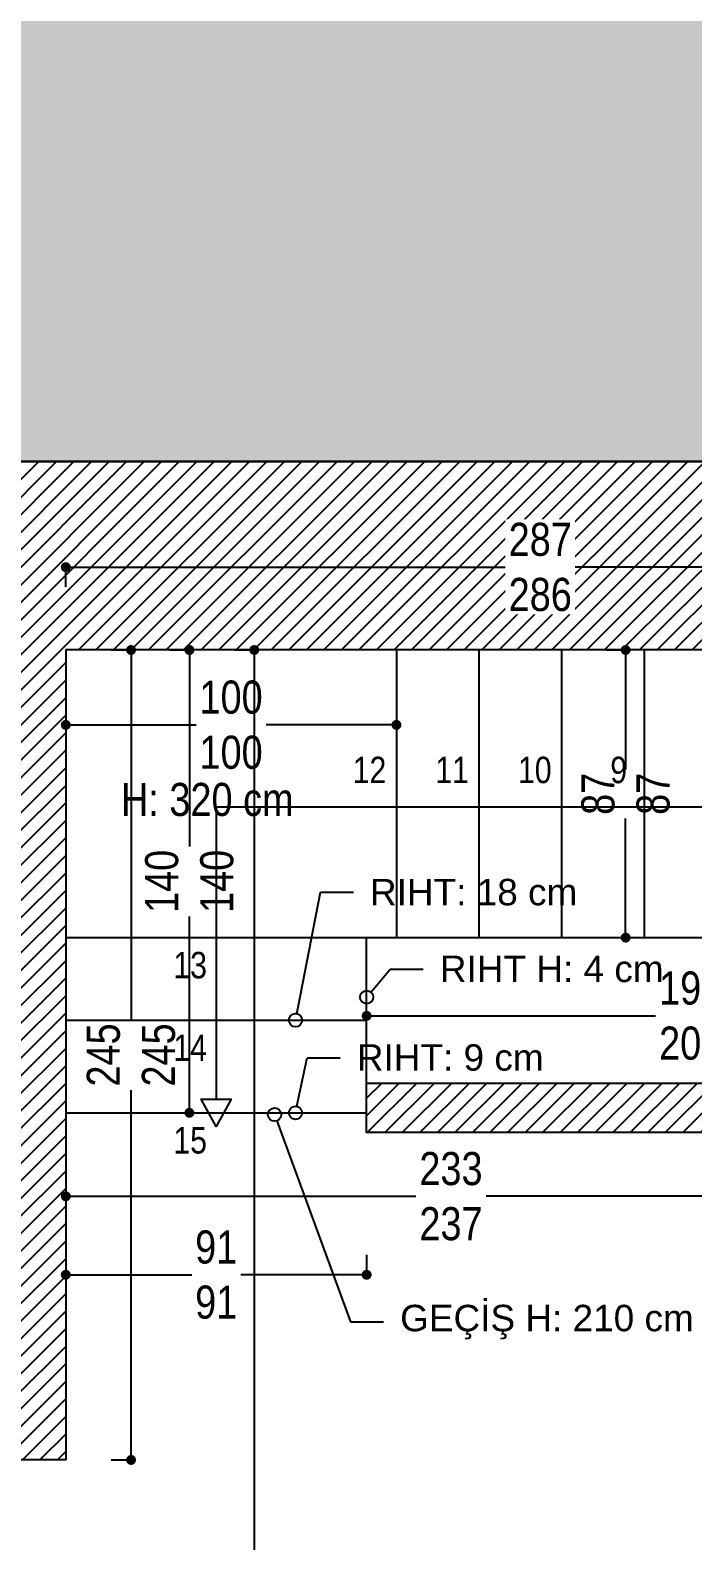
# Model space of a CAD drawing. Header units: millimetres. Extents: x 863 to 22635, y -482 to 12118.
# Drawn here: x 16458.3 to 16658.7, y 10237.2 to 10694.1 of the extents above; entities that cross this region are included whole.
import ezdxf
from ezdxf import colors
from ezdxf.entities.mleader import LeaderData, LeaderLine
from ezdxf.math import Vec2, Vec3

# ---------------------------------------------------------------- set-up
doc = ezdxf.new("R2010")
doc.units = ezdxf.units.MM
doc.header["$PDMODE"] = 35
for name, color, linetype in [('DIM_0G', 20, 'Continuous'), ('Existing WALL HATCH_0G', 251, 'Continuous'), ('Existing WALL_0G', 65, 'Continuous'), ('HATCH_0G', 251, 'Continuous'), ('STAIR_0G', 181, 'Continuous'), ('SYMBOL_0G', 32, 'Continuous')]:
    doc.layers.add(name, color=color, linetype=linetype)
doc.styles.add('0G_50', font='ARIALN.TTF', dxfattribs={"height": 50})
doc.styles.add('OZGU', font='ARIALN.TTF')
doc.styles.get("Standard").update_dxf_attribs({"font": 'arial.ttf'})
doc.dimstyles.new('0G_1_50_ORTA', dxfattribs={"dimtxt": 10, "dimasz": 3, "dimexe": 1, "dimexo": 4, "dimgap": 1, "dimtad": 0, "dimdec": 1, "dimzin": 9, "dimtxsty": 'OZGU', "dimblk": 'DOT', "dimcen": 2, "dimclrd": 256, "dimclre": 256, "dimclrt": 256, "dimadec": 1, "dimazin": 2, "dimtfac": 1, "dimtdec": 1, "dimtix": 1, "dimtmove": 2, "dimatfit": 3, "dimldrblk": 'ARCHTICK', "dimfxl": 6, "dimfxlon": 1, "dimtfill": 1, "dimarcsym": 0})

# ---------------------------------------------------------------- blocks, each defined once
blk = doc.blocks.new('_Dot')
at = {"color": 0, "linetype": 'ByBlock', "lineweight": -2}
blk.add_line((-0.5, 0), (-1, 0), dxfattribs=at)
at = {"color": 0, "linetype": 'ByBlock', "const_width": 0.5}
blk.add_lwpolyline([(-0.25, 0, 1), (0.25, 0, 1)], format="xyb", close=True, dxfattribs=at)
blk = doc.blocks.new('*D670')
at = {"layer": 'Defpoints', "color": 0, "transparency": 16777216}
for p in [(16756.04, 10396.01), (16560.04, 10383.64), (16756.04, 10375.66)]:
    blk.add_point(p, dxfattribs=at)
at = {"layer": 'DIM_0G', "lineweight": -2, "transparency": 16777216}
for p, q in [((16560.04, 10390.01), (16560.04, 10397.01)), ((16563.04, 10396.01), (16647.92, 10396.01)), ((16753.04, 10396.01), (16668.15, 10396.01)), ((16756.04, 10390.01), (16756.04, 10397.01))]:
    blk.add_line(p, q, dxfattribs=at)
at = {"layer": 'DIM_0G', "lineweight": -2, "transparency": 16777216, "xscale": 3, "yscale": 3, "zscale": 3, "rotation": 180}
blk.add_blockref('_Dot', (16560.04, 10396.01), dxfattribs=at)
at = {"layer": 'DIM_0G', "lineweight": -2, "transparency": 16777216, "xscale": 3, "yscale": 3, "zscale": 3}
blk.add_blockref('_Dot', (16756.04, 10396.01), dxfattribs=at)
at = {"layer": 'DIM_0G', "transparency": 16777216, "insert": (16658.04, 10396.01), "char_height": 10, "attachment_point": 5, "style": 'OZGU', "bg_fill": 3, "box_fill_scale": 1.1, "bg_fill_color": 256, "bg_fill_true_color": 13158600, "bg_fill_transparency": 0}
blk.add_mtext('196\\P{\\C2;200}', dxfattribs=at)
blk = doc.blocks.new('_ArchTick')
at = {"color": 0, "linetype": 'ByBlock', "const_width": 0.15}
blk.add_lwpolyline([(-0.5, -0.5), (0.5, 0.5)], dxfattribs=at)
blk = doc.blocks.new('*D672')
at = {"layer": 'Defpoints', "color": 0, "transparency": 16777216}
for p in [(16702.04, 10375.66), (16469.04, 10366.66), (16702.04, 10341.4)]:
    blk.add_point(p, dxfattribs=at)
at = {"layer": 'DIM_0G', "lineweight": -2, "transparency": 16777216}
for p, q in [((16469.04, 10347.4), (16469.04, 10340.4)), ((16702.04, 10347.4), (16702.04, 10340.4)), ((16472.04, 10341.4), (16575.41, 10341.4)), ((16699.04, 10341.4), (16595.66, 10341.4))]:
    blk.add_line(p, q, dxfattribs=at)
at = {"layer": 'DIM_0G', "lineweight": -2, "transparency": 16777216, "xscale": 3, "yscale": 3, "zscale": 3, "rotation": 180}
blk.add_blockref('_Dot', (16469.04, 10341.4), dxfattribs=at)
at = {"layer": 'DIM_0G', "lineweight": -2, "transparency": 16777216, "xscale": 3, "yscale": 3, "zscale": 3}
blk.add_blockref('_Dot', (16702.04, 10341.4), dxfattribs=at)
at = {"layer": 'DIM_0G', "transparency": 16777216, "insert": (16585.54, 10341.4), "char_height": 10, "attachment_point": 5, "style": 'OZGU', "bg_fill": 3, "box_fill_scale": 1.1, "bg_fill_color": 256, "bg_fill_true_color": 13158600, "bg_fill_transparency": 0}
blk.add_mtext('233\\P237', dxfattribs=at)
blk = doc.blocks.new('*D673')
at = {"layer": 'Defpoints', "color": 0, "transparency": 16777216}
for p in [(16469.04, 10506.66), (16569.04, 10506.66), (16569.04, 10484)]:
    blk.add_point(p, dxfattribs=at)
at = {"layer": 'DIM_0G', "lineweight": -2, "transparency": 16777216}
for p, q in [((16469.04, 10490), (16469.04, 10483)), ((16569.04, 10490), (16569.04, 10483)), ((16472.04, 10484), (16509.38, 10484)), ((16566.04, 10484), (16528.7, 10484))]:
    blk.add_line(p, q, dxfattribs=at)
at = {"layer": 'DIM_0G', "lineweight": -2, "transparency": 16777216, "xscale": 3, "yscale": 3, "zscale": 3, "rotation": 180}
blk.add_blockref('_Dot', (16469.04, 10484), dxfattribs=at)
at = {"layer": 'DIM_0G', "lineweight": -2, "transparency": 16777216, "xscale": 3, "yscale": 3, "zscale": 3}
blk.add_blockref('_Dot', (16569.04, 10484), dxfattribs=at)
at = {"layer": 'DIM_0G', "transparency": 16777216, "insert": (16519.04, 10484), "char_height": 10, "attachment_point": 5, "style": 'OZGU', "bg_fill": 3, "box_fill_scale": 1.1, "bg_fill_color": 256, "bg_fill_true_color": 13158600, "bg_fill_transparency": 0}
blk.add_mtext('100\\P100', dxfattribs=at)
blk = doc.blocks.new('*D674')
at = {"layer": 'Defpoints', "color": 0, "transparency": 16777216}
for p in [(16469.04, 10366.66), (16560.04, 10360.66), (16560.04, 10317.67)]:
    blk.add_point(p, dxfattribs=at)
at = {"layer": 'DIM_0G', "lineweight": -2, "transparency": 16777216}
for p, q in [((16469.04, 10323.67), (16469.04, 10316.67)), ((16560.04, 10323.67), (16560.04, 10316.67)), ((16472.04, 10317.67), (16508.45, 10317.67)), ((16557.04, 10317.67), (16520.62, 10317.67))]:
    blk.add_line(p, q, dxfattribs=at)
at = {"layer": 'DIM_0G', "lineweight": -2, "transparency": 16777216, "xscale": 3, "yscale": 3, "zscale": 3, "rotation": 180}
blk.add_blockref('_Dot', (16469.04, 10317.67), dxfattribs=at)
at = {"layer": 'DIM_0G', "lineweight": -2, "transparency": 16777216, "xscale": 3, "yscale": 3, "zscale": 3}
blk.add_blockref('_Dot', (16560.04, 10317.67), dxfattribs=at)
at = {"layer": 'DIM_0G', "transparency": 16777216, "insert": (16514.54, 10317.67), "char_height": 10, "attachment_point": 5, "style": 'OZGU', "bg_fill": 3, "box_fill_scale": 1.1, "bg_fill_color": 256, "bg_fill_true_color": 13158600, "bg_fill_transparency": 0}
blk.add_mtext('91\\P91', dxfattribs=at)
blk = doc.blocks.new('*D675')
at = {"layer": 'Defpoints', "color": 0, "transparency": 16777216}
for p in [(16469.04, 10506.66), (16506.44, 10506.66), (16469.04, 10366.66)]:
    blk.add_point(p, dxfattribs=at)
at = {"layer": 'DIM_0G', "lineweight": -2, "transparency": 16777216}
for p, q in [((16500.44, 10506.66), (16507.44, 10506.66)), ((16506.44, 10503.66), (16506.44, 10446.32)), ((16506.44, 10369.66), (16506.44, 10427)), ((16500.44, 10366.66), (16507.44, 10366.66))]:
    blk.add_line(p, q, dxfattribs=at)
at = {"layer": 'DIM_0G', "lineweight": -2, "transparency": 16777216, "xscale": 3, "yscale": 3, "zscale": 3}
for p, rotation in [((16506.44, 10506.66), 90), ((16506.44, 10366.66), 270)]:
    blk.add_blockref('_Dot', p, dxfattribs=dict(at, rotation=rotation))
at = {"layer": 'DIM_0G', "transparency": 16777216, "insert": (16506.44, 10436.66), "char_height": 10, "attachment_point": 5, "rotation": 90, "style": 'OZGU', "bg_fill": 3, "box_fill_scale": 1.1, "bg_fill_color": 256, "bg_fill_true_color": 13158600, "bg_fill_transparency": 0}
blk.add_mtext('140\\P140', dxfattribs=at)
blk = doc.blocks.new('*D676')
at = {"layer": 'Defpoints', "color": 0, "transparency": 16777216}
for p in [(16756.04, 10531.73), (16469.04, 10506.66), (16756.04, 10506.66)]:
    blk.add_point(p, dxfattribs=at)
at = {"layer": 'DIM_0G', "lineweight": -2, "transparency": 16777216}
for p, q in [((16469.04, 10525.73), (16469.04, 10532.73)), ((16756.04, 10525.73), (16756.04, 10532.73)), ((16472.04, 10531.73), (16602.41, 10531.73)), ((16753.04, 10531.73), (16622.66, 10531.73))]:
    blk.add_line(p, q, dxfattribs=at)
at = {"layer": 'DIM_0G', "lineweight": -2, "transparency": 16777216, "xscale": 3, "yscale": 3, "zscale": 3, "rotation": 180}
blk.add_blockref('_Dot', (16469.04, 10531.73), dxfattribs=at)
at = {"layer": 'DIM_0G', "lineweight": -2, "transparency": 16777216, "xscale": 3, "yscale": 3, "zscale": 3}
blk.add_blockref('_Dot', (16756.04, 10531.73), dxfattribs=at)
at = {"layer": 'DIM_0G', "transparency": 16777216, "insert": (16612.54, 10531.73), "char_height": 10, "attachment_point": 5, "style": 'OZGU', "bg_fill": 3, "box_fill_scale": 1.1, "bg_fill_color": 256, "bg_fill_true_color": 13158600, "bg_fill_transparency": 0}
blk.add_mtext('287\\P{\\C2;286}', dxfattribs=at)
blk = doc.blocks.new('*D677')
at = {"layer": 'Defpoints', "color": 0, "transparency": 16777216}
for p in [(16567.54, 10506.66), (16638.37, 10506.66), (16567.54, 10419.66)]:
    blk.add_point(p, dxfattribs=at)
at = {"layer": 'DIM_0G', "lineweight": -2, "transparency": 16777216}
for p, q in [((16632.37, 10506.66), (16639.37, 10506.66)), ((16638.37, 10503.66), (16638.37, 10470.03)), ((16638.37, 10422.66), (16638.37, 10456.29)), ((16632.37, 10419.66), (16639.37, 10419.66))]:
    blk.add_line(p, q, dxfattribs=at)
at = {"layer": 'DIM_0G', "lineweight": -2, "transparency": 16777216, "xscale": 3, "yscale": 3, "zscale": 3}
for p, rotation in [((16638.37, 10506.66), 90), ((16638.37, 10419.66), 270)]:
    blk.add_blockref('_Dot', p, dxfattribs=dict(at, rotation=rotation))
at = {"layer": 'DIM_0G', "transparency": 16777216, "insert": (16638.37, 10463.16), "char_height": 10, "attachment_point": 5, "rotation": 90, "style": 'OZGU', "bg_fill": 3, "box_fill_scale": 1.1, "bg_fill_color": 256, "bg_fill_true_color": 13158600, "bg_fill_transparency": 0}
blk.add_mtext('87\\P87', dxfattribs=at)
blk = doc.blocks.new('*D678')
at = {"layer": 'Defpoints', "color": 0, "transparency": 16777216}
for p in [(16601.48, 10506.66), (16601.48, 10375.66), (16682.77, 10375.66)]:
    blk.add_point(p, dxfattribs=at)
at = {"layer": 'DIM_0G', "lineweight": -2, "transparency": 16777216}
for p, q in [((16676.77, 10506.66), (16683.77, 10506.66)), ((16682.77, 10503.66), (16682.77, 10450.05)), ((16682.77, 10378.66), (16682.77, 10432.28)), ((16676.77, 10375.66), (16683.77, 10375.66))]:
    blk.add_line(p, q, dxfattribs=at)
at = {"layer": 'DIM_0G', "lineweight": -2, "transparency": 16777216, "xscale": 3, "yscale": 3, "zscale": 3}
for p, rotation in [((16682.77, 10506.66), 90), ((16682.77, 10375.66), 270)]:
    blk.add_blockref('_Dot', p, dxfattribs=dict(at, rotation=rotation))
at = {"layer": 'DIM_0G', "transparency": 16777216, "insert": (16682.77, 10441.16), "char_height": 10, "attachment_point": 5, "rotation": 90, "style": 'OZGU', "bg_fill": 3, "box_fill_scale": 1.1, "bg_fill_color": 256, "bg_fill_true_color": 13158600, "bg_fill_transparency": 0}
blk.add_mtext('131\\P131', dxfattribs=at)
blk = doc.blocks.new('*D809')
at = {"layer": 'Defpoints', "color": 0, "transparency": 16777216}
for p in [(16469.04, 10506.66), (16526.05, 10506.66), (16461.54, 9601.66)]:
    blk.add_point(p, dxfattribs=at)
at = {"layer": 'DIM_0G', "lineweight": -2, "transparency": 16777216}
for p, q in [((16520.05, 10506.66), (16527.05, 10506.66)), ((16526.05, 10503.66), (16526.05, 10064.25)), ((16526.05, 9604.66), (16526.05, 10044.07)), ((16520.05, 9601.66), (16527.05, 9601.66))]:
    blk.add_line(p, q, dxfattribs=at)
at = {"layer": 'DIM_0G', "lineweight": -2, "transparency": 16777216, "xscale": 3, "yscale": 3, "zscale": 3}
for p, rotation in [((16526.05, 10506.66), 90), ((16526.05, 9601.66), 270)]:
    blk.add_blockref('_Dot', p, dxfattribs=dict(at, rotation=rotation))
at = {"layer": 'DIM_0G', "transparency": 16777216, "insert": (16526.05, 10054.16), "char_height": 10, "attachment_point": 5, "rotation": 90, "style": 'OZGU', "bg_fill": 3, "box_fill_scale": 1.1, "bg_fill_color": 256, "bg_fill_true_color": 13158600, "bg_fill_transparency": 0}
blk.add_mtext('905\\P{\\C2;908}', dxfattribs=at)
blk = doc.blocks.new('*D817')
at = {"layer": 'Defpoints', "color": 0, "transparency": 16777216}
for p in [(16398.07, 10261.66), (16469.04, 10261.66), (16469.04, 10104.66)]:
    blk.add_point(p, dxfattribs=at)
at = {"layer": 'DIM_0G', "lineweight": -2, "transparency": 16777216}
for p, q in [((16404.07, 10261.66), (16397.07, 10261.66)), ((16398.07, 10258.66), (16398.07, 10192.83)), ((16398.07, 10107.66), (16398.07, 10173.49)), ((16404.07, 10104.66), (16397.07, 10104.66))]:
    blk.add_line(p, q, dxfattribs=at)
at = {"layer": 'DIM_0G', "lineweight": -2, "transparency": 16777216, "xscale": 3, "yscale": 3, "zscale": 3}
for p, rotation in [((16398.07, 10261.66), 90), ((16398.07, 10104.66), 270)]:
    blk.add_blockref('_Dot', p, dxfattribs=dict(at, rotation=rotation))
at = {"layer": 'DIM_0G', "transparency": 16777216, "insert": (16398.07, 10183.16), "char_height": 10, "attachment_point": 5, "rotation": 90, "style": 'OZGU', "bg_fill": 3, "box_fill_scale": 1.1, "bg_fill_color": 256, "bg_fill_true_color": 13158600, "bg_fill_transparency": 0}
blk.add_mtext('157\\P157', dxfattribs=at)
blk = doc.blocks.new('*D845')
at = {"layer": 'Defpoints', "color": 0, "transparency": 16777216}
for p in [(16469.04, 10506.66), (16488.79, 10506.66), (16469.04, 10261.66)]:
    blk.add_point(p, dxfattribs=at)
at = {"layer": 'DIM_0G', "lineweight": -2, "transparency": 16777216}
for p, q in [((16482.79, 10506.66), (16489.79, 10506.66)), ((16488.79, 10503.66), (16488.79, 10394.32)), ((16488.79, 10264.66), (16488.79, 10374.01)), ((16482.79, 10261.66), (16489.79, 10261.66))]:
    blk.add_line(p, q, dxfattribs=at)
at = {"layer": 'DIM_0G', "lineweight": -2, "transparency": 16777216, "xscale": 3, "yscale": 3, "zscale": 3}
for p, rotation in [((16488.79, 10506.66), 90), ((16488.79, 10261.66), 270)]:
    blk.add_blockref('_Dot', p, dxfattribs=dict(at, rotation=rotation))
at = {"layer": 'DIM_0G', "transparency": 16777216, "insert": (16488.79, 10384.16), "char_height": 10, "attachment_point": 5, "rotation": 90, "style": 'OZGU', "bg_fill": 3, "box_fill_scale": 1.1, "bg_fill_color": 256, "bg_fill_true_color": 13158600, "bg_fill_transparency": 0}
blk.add_mtext('245\\P245', dxfattribs=at)
blk = doc.blocks.new('_DotBlank')
at = {"color": 0, "linetype": 'ByBlock', "lineweight": -2}
blk.add_line((-0.5, 0), (-1, 0), dxfattribs=at)
blk.add_circle((0, 0), 0.5, dxfattribs=at)

msp = doc.modelspace()

# ---------------------------------------------------------------- hatches: boundary and pattern name
at = {"layer": 'Existing WALL HATCH_0G'}
h = msp.add_hatch(dxfattribs=at)
h.set_pattern_fill('ANSI31', color=256, scale=30)
h.set_pattern_definition([(45, (156564.517, 1761.177), (-2.65165043, 2.65165043), [])])
h.paths.add_polyline_path([(16771.04, 10375.66), (16933.04, 10375.66), (16933.04, 10397.66), (16926.04, 10397.66), (16926.04, 10506.66), (16771.04, 10506.66)], flags=16)
h.paths.add_polyline_path([(16960.04, 10646.66), (16960.04, 10391.66), (16945.04, 10391.66), (16945.04, 10209.66), (16950.04, 10209.66), (16950.04, 9665.66), (16955.04, 9665.66), (16955.04, 9600.66), (16960.04, 9600.66), (16960.04, 9480.66), (17043.04, 9480.66), (17043.04, 9245.66), (17013.04, 9245.66), (17013.04, 9257.66), (17035.04, 9257.66), (17035.04, 9272.66), (17002.04, 9272.66), (17002.04, 9467.66), (16935.04, 9467.66), (16935.04, 10360.66), (16560.04, 10360.66), (16560.04, 10375.66), (16756.04, 10375.66), (16756.04, 10506.66), (16469.04, 10506.66), (16469.04, 10261.66), (16266.04, 10261.66), (16266.04, 10272.16), (16269.04, 10272.16), (16269.04, 10277.16), (16280.04, 10277.16), (16280.04, 10272.16), (16453.54, 10272.16), (16453.54, 10504.16), (16310.04, 10504.16), (16310.04, 10495.66), (16299.04, 10495.66), (16299.04, 10504.16), (16166.54, 10504.16), (16166.54, 10402.16), (16299.04, 10402.16), (16299.04, 10407.16), (16310.04, 10407.16), (16310.04, 10388.16), (16280.04, 10388.16), (16280.04, 10368.66), (16269.04, 10368.66), (16269.04, 10393.66), (16165.04, 10393.66), (16165.04, 10369.66), (16154.04, 10369.66), (16154.04, 10388.16), (16149.04, 10388.16), (16149.04, 10399.16), (16154.04, 10399.16), (16154.04, 10503.16), (15982.54, 10503.16), (15982.54, 10399.16), (16057, 10399.16), (16057, 10388.16), (15982.54, 10388.16), (15982.54, 10272.16), (16154.04, 10272.16), (16154.04, 10277.83), (16165.04, 10277.83), (16165.04, 10272.16), (16168.04, 10272.16), (16168.04, 10261.66), (16165.04, 10261.66), (16165.04, 10104.66), (16469.04, 10104.66), (16469.04, 10094.66), (16155.04, 10094.66), (16155.04, 10261.66), (15942.54, 10261.66), (15942.54, 10515.66), (15480.54, 10515.66), (15480.54, 10371.66), (15454.04, 10371.66), (15454.04, 10408.66), (15432.04, 10408.66), (15432.04, 10515.66), (15454.04, 10515.66), (15454.04, 10563.66), (16935.04, 10563.66), (16935.04, 10646.66)])
at = {"layer": 'HATCH_0G'}
h = msp.add_hatch(dxfattribs=at)
h.set_pattern_fill('DOTS', color=256, scale=100, angle=45)
h.set_pattern_definition([(45, (156564.517, 1761.177), (-2.2097087, 6.62912607), [0, -6.25])])
h.paths.add_polyline_path([(15454.04, 10563.66), (15454.04, 10515.66), (15432.04, 10515.66), (15432.04, 10646.66), (15457.04, 10646.66), (15457.04, 11586.66), (16975.04, 11586.66), (16975.04, 10646.66), (16935.04, 10646.66), (16935.04, 10563.66)])
h.paths.add_polyline_path([(16670.9, 11186.65), (16820.89, 11186.65), (16820.89, 11271.47), (16670.9, 11271.47)], flags=24)
h.paths.add_polyline_path([(15575.2, 11041.83), (15813.36, 11041.83), (15813.36, 11263.19), (15575.2, 11263.19)], flags=24)

# ---------------------------------------------------------------- linework, layer by layer
at = {"layer": 'Existing WALL_0G'}
msp.add_lwpolyline([(15454.04, 10563.66), (15454.04, 10515.66), (15432.04, 10515.66), (15432.04, 10646.66), (15457.04, 10646.66), (15457.04, 11586.66), (16975.04, 11586.66), (16975.04, 10646.66), (16935.04, 10646.66), (16935.04, 10563.66)], close=True, dxfattribs=at)

# ---------------------------------------------------------------- next in the draw order: dimensions: what is measured, and where the dimension line sits
at = {"layer": 'DIM_0G'}
for base, p1, p2, text, picture, middle in [((16569.04, 10484), (16469.04, 10506.66), (16569.04, 10506.66), '<>\\P100', '*D673', (16519.04, 10484)), ((16756.04, 10396.01), (16560.04, 10383.64), (16756.04, 10375.66), '<>\\P{\\C2;200}', '*D670', (16658.04, 10396.01))]:
    dim = msp.add_linear_dim(base=base, p1=p1, p2=p2, text=text, dimstyle='0G_1_50_ORTA', dxfattribs=at)
    dim.commit()
    dim.dimension.update_dxf_attribs({"geometry": picture, "text_midpoint": middle})

# ---------------------------------------------------------------- next in the draw order: dimensions: what is measured, and where the dimension line sits
dim = msp.add_linear_dim(base=(16702.04, 10341.4), p1=(16469.04, 10366.66), p2=(16702.04, 10375.66), text='<>\\P237', dimstyle='0G_1_50_ORTA', dxfattribs=at)
dim.commit()
dim.dimension.update_dxf_attribs({"geometry": '*D672', "text_midpoint": (16585.54, 10341.4)})

# ---------------------------------------------------------------- next in the draw order: dimensions: what is measured, and where the dimension line sits
dim = msp.add_linear_dim(base=(16560.04, 10317.67), p1=(16469.04, 10366.66), p2=(16560.04, 10360.66), text='<>\\P91', dimstyle='0G_1_50_ORTA', dxfattribs=at)
dim.commit()
dim.dimension.update_dxf_attribs({"geometry": '*D674', "text_midpoint": (16514.54, 10317.67)})

# ---------------------------------------------------------------- next in the draw order: dimensions: what is measured, and where the dimension line sits
dim = msp.add_linear_dim(base=(16506.44, 10506.66), p1=(16469.04, 10366.66), p2=(16469.04, 10506.66), angle=90, text='<>\\P140', dimstyle='0G_1_50_ORTA', dxfattribs=at)
dim.commit()
dim.dimension.update_dxf_attribs({"geometry": '*D675', "text_midpoint": (16506.44, 10436.66)})

# ---------------------------------------------------------------- next in the draw order: dimensions: what is measured, and where the dimension line sits
dim = msp.add_linear_dim(base=(16756.04, 10531.73), p1=(16469.04, 10506.66), p2=(16756.04, 10506.66), text='<>\\P{\\C2;286}', dimstyle='0G_1_50_ORTA', dxfattribs=at)
dim.commit()
dim.dimension.update_dxf_attribs({"geometry": '*D676', "text_midpoint": (16612.54, 10531.73)})

# ---------------------------------------------------------------- next in the draw order: dimensions: what is measured, and where the dimension line sits
for base, p1, p2, text, picture, middle in [((16526.05, 10506.66), (16461.54, 9601.66), (16469.04, 10506.66), '<>\\P{\\C2;908}', '*D809', (16526.05, 10054.16)), ((16638.37, 10506.66), (16567.54, 10419.66), (16567.54, 10506.66), '<>\\P87', '*D677', (16638.37, 10463.16))]:
    dim = msp.add_linear_dim(base=base, p1=p1, p2=p2, angle=90, text=text, dimstyle='0G_1_50_ORTA', dxfattribs=at)
    dim.commit()
    dim.dimension.update_dxf_attribs({"geometry": picture, "text_midpoint": middle})

# ---------------------------------------------------------------- next in the draw order: linework, layer by layer
at = {"layer": 'STAIR_0G'}
for points in [[(16569.04, 10506.66), (16569.04, 10419.66)], [(16594.04, 10419.66), (16594.04, 10506.66)]]:
    msp.add_lwpolyline(points, dxfattribs=at)

# ---------------------------------------------------------------- next in the draw order: texts
at = {"layer": 'SYMBOL_0G', "char_height": 8, "attachment_point": 1, "style": '0G_50'}
for s, insert in [('12', (16555.79, 10474.38)), ('11', (16580.79, 10474.38))]:
    msp.add_mtext_dynamic_manual_height_columns(s, width=190.7208, gutter_width=250, heights=[0], dxfattribs=dict(at, insert=insert))

# ---------------------------------------------------------------- next in the draw order: dimensions: what is measured, and where the dimension line sits
at = {"layer": 'DIM_0G'}
for base, p1, p2, text, picture, middle in [((16682.77, 10375.66), (16601.48, 10506.66), (16601.48, 10375.66), '<>\\P131', '*D678', (16682.77, 10441.16)), ((16398.07, 10261.66), (16469.04, 10104.66), (16469.04, 10261.66), '<>\\P157', '*D817', (16398.07, 10183.16))]:
    dim = msp.add_linear_dim(base=base, p1=p1, p2=p2, angle=90, text=text, dimstyle='0G_1_50_ORTA', dxfattribs=at)
    dim.commit()
    dim.dimension.update_dxf_attribs({"geometry": picture, "text_midpoint": middle})

# ---------------------------------------------------------------- next in the draw order: leaders
ml = msp.add_multileader_mtext('Standard', dxfattribs=at)
ml.set_content('GEÇİŞ H: 210 cm', color=256)
ml.set_leader_properties()
ml.set_arrow_properties(name='DOTBLANK')
ml.build(insert=Vec2(0, 0))
ml.multileader.update_dxf_attribs({"dogleg_length": 10})
ctx = ml.context
ctx.base_point, ctx.char_height, ctx.landing_gap_size, ctx.plane_origin = Vec3(16565.16, 10303.43), 8, 5, Vec3(16532.19, 10366.12)
notes = []
notes.append((ctx, [(0, (1, 1, 0), (16555.16, 10303.43), (1, 0), 10, [(0, [(16532.19, 10366.12)], 0, [])])]))
ctx.mtext.insert, ctx.mtext.flow_direction = Vec3(16570.16, 10308.58), 5
for ctx, leaders in notes:
    for number, flags, end, landing, length, lines in leaders:
        leader = LeaderData()
        leader.index, (leader.has_last_leader_line, leader.has_dogleg_vector, leader.attachment_direction) = number, flags
        leader.last_leader_point, leader.dogleg_vector, leader.dogleg_length = Vec3(end), Vec3(landing), length
        for number, points, colour, breaks in lines:
            line = LeaderLine()
            line.index, line.vertices, line.color, line.breaks = number, Vec3.list(points), colors.encode_raw_color(colour), breaks
            leader.lines.append(line)
        ctx.leaders.append(leader)

# ---------------------------------------------------------------- next in the draw order: linework, layer by layer
at = {"layer": 'Existing WALL_0G'}
msp.add_lwpolyline([(16935.04, 10360.66), (16560.04, 10360.66), (16560.04, 10375.66), (16756.04, 10375.66)], dxfattribs=at)
at = {"layer": 'STAIR_0G'}
for points in [[(16619.04, 10419.66), (16619.04, 10506.66)], [(16644.04, 10419.66), (16644.04, 10506.66)], [(16560.04, 10375.66), (16560.04, 10419.66), (16702.04, 10419.66), (16702.04, 10375.66)]]:
    msp.add_lwpolyline(points, dxfattribs=at)
at = {"layer": 'SYMBOL_0G'}
msp.add_lwpolyline([(16756.04, 10459.16), (16514.54, 10459.16), (16514.54, 10370.83), (16519.04, 10370.83), (16514.54, 10362.5), (16510.03, 10370.83), (16514.54, 10370.83)], dxfattribs=at)

# ---------------------------------------------------------------- next in the draw order: texts
at = {"layer": 'SYMBOL_0G', "char_height": 8, "attachment_point": 1, "style": '0G_50'}
for s, insert in [('10', (16605.79, 10474.38)), ('9', (16633.72, 10474.38))]:
    msp.add_mtext_dynamic_manual_height_columns(s, width=190.7208, gutter_width=250, heights=[0], dxfattribs=dict(at, insert=insert))

# ---------------------------------------------------------------- next in the draw order: dimensions: what is measured, and where the dimension line sits
at = {"layer": 'DIM_0G'}
dim = msp.add_linear_dim(base=(16488.79, 10506.66), p1=(16469.04, 10261.66), p2=(16469.04, 10506.66), angle=90, text='<>\\P245', dimstyle='0G_1_50_ORTA', dxfattribs=at)
dim.commit()
dim.dimension.update_dxf_attribs({"geometry": '*D845', "text_midpoint": (16488.79, 10384.16)})

# ---------------------------------------------------------------- next in the draw order: leaders
ml = msp.add_multileader_mtext('Standard', dxfattribs=at)
ml.set_content('RIHT: 18 cm', color=256)
ml.set_leader_properties()
ml.set_arrow_properties(name='DOTBLANK')
ml.build(insert=Vec2(0, 0))
ml.multileader.update_dxf_attribs({"dogleg_length": 10})
ctx = ml.context
ctx.base_point, ctx.char_height, ctx.landing_gap_size, ctx.plane_origin = Vec3(16556.04, 10433.36), 8, 5, Vec3(16538.54, 10394.66)
notes = []
notes.append((ctx, [(0, (1, 1, 0), (16546.04, 10433.36), (1, 0), 10, [(0, [(16538.54, 10394.66)], 0, [])])]))
ctx.mtext.insert, ctx.mtext.flow_direction = Vec3(16561.04, 10437.43), 5
ml = msp.add_multileader_mtext('Standard', dxfattribs=at)
ml.set_content('RIHT H: 4 cm', color=256)
ml.set_leader_properties()
ml.set_arrow_properties(name='DOTBLANK')
ml.build(insert=Vec2(0, 0))
ml.multileader.update_dxf_attribs({"dogleg_length": 10})
ctx = ml.context
ctx.base_point, ctx.char_height, ctx.landing_gap_size, ctx.plane_origin = Vec3(16577.18, 10410.15), 8, 5, Vec3(16560.04, 10401.63)
notes.append((ctx, [(0, (1, 1, 0), (16567.18, 10410.15), (1, 0), 10, [(0, [(16560.04, 10401.63)], 0, [])])]))
ctx.mtext.insert, ctx.mtext.flow_direction = Vec3(16582.18, 10414.22), 5
ml = msp.add_multileader_mtext('Standard', dxfattribs=at)
ml.set_content('RIHT: 9 cm', color=256)
ml.set_leader_properties()
ml.set_arrow_properties(name='DOTBLANK')
ml.build(insert=Vec2(0, 0))
ml.multileader.update_dxf_attribs({"dogleg_length": 10})
ctx = ml.context
ctx.base_point, ctx.char_height, ctx.landing_gap_size, ctx.plane_origin = Vec3(16552.07, 10383.34), 8, 5, Vec3(16538.54, 10366.66)
notes.append((ctx, [(0, (1, 1, 0), (16542.07, 10383.34), (1, 0), 10, [(0, [(16538.54, 10366.66)], 0, [])])]))
ctx.mtext.insert, ctx.mtext.flow_direction = Vec3(16557.07, 10387.41), 5
for ctx, leaders in notes:
    for number, flags, end, landing, length, lines in leaders:
        leader = LeaderData()
        leader.index, (leader.has_last_leader_line, leader.has_dogleg_vector, leader.attachment_direction) = number, flags
        leader.last_leader_point, leader.dogleg_vector, leader.dogleg_length = Vec3(end), Vec3(landing), length
        for number, points, colour, breaks in lines:
            line = LeaderLine()
            line.index, line.vertices, line.color, line.breaks = number, Vec3.list(points), colors.encode_raw_color(colour), breaks
            leader.lines.append(line)
        ctx.leaders.append(leader)

# ---------------------------------------------------------------- next in the draw order: linework, layer by layer
at = {"layer": 'Existing WALL_0G'}
for points in [[(15454.04, 10563.66), (16935.04, 10563.66), (16935.04, 10646.66), (16960.04, 10646.66), (16960.04, 10391.66), (16945.04, 10391.66), (16945.04, 10209.66), (16950.04, 10209.66), (16950.04, 9665.66)], [(16756.04, 10506.66), (16469.04, 10506.66), (16469.04, 10261.66), (16266.04, 10261.66)]]:
    msp.add_lwpolyline(points, dxfattribs=at)
at = {"layer": 'STAIR_0G'}
for points in [[(16469.04, 10419.66), (16560.04, 10419.66)], [(16469.04, 10394.66), (16560.04, 10394.66)], [(16469.04, 10366.66), (16560.04, 10366.66)]]:
    msp.add_lwpolyline(points, dxfattribs=at)

# ---------------------------------------------------------------- next in the draw order: texts
at = {"layer": 'DIM_0G', "insert": (16485.74, 10466.45), "char_height": 10, "attachment_point": 1, "style": '0G_50'}
msp.add_mtext_dynamic_manual_height_columns('H: 320 cm', width=287.937, gutter_width=250, heights=[0], dxfattribs=at)
at = {"layer": 'SYMBOL_0G', "char_height": 8, "attachment_point": 1, "style": '0G_50'}
for s, insert in [('13', (16501.55, 10415.34)), ('14', (16501.55, 10390.34)), ('15', (16501.55, 10362.34))]:
    msp.add_mtext_dynamic_manual_height_columns(s, width=190.7208, gutter_width=250, heights=[0], dxfattribs=dict(at, insert=insert))

doc.saveas('drawing.dxf')
